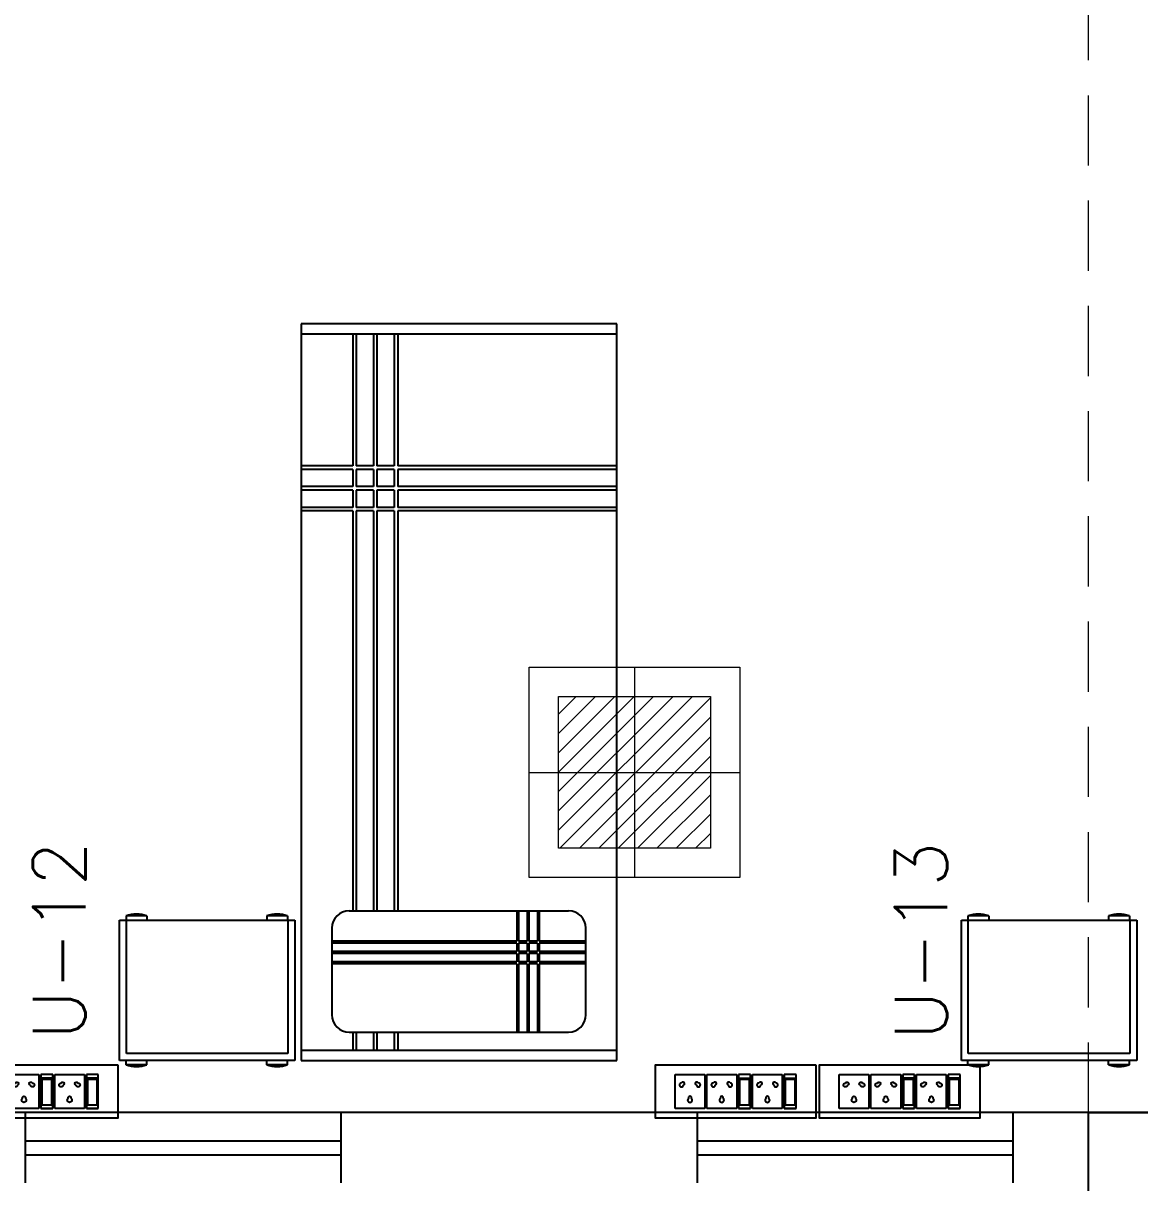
# Model space of a CAD drawing. Extents: x 11369658 to 11598203, y -3946797 to -3787209.
# Drawn here: x 11403741 to 11406924, y -3910676 to -3907370 of the extents above; entities that cross this region are included whole.
import ezdxf

# ---------------------------------------------------------------- set-up
doc = ezdxf.new("R2010")
doc.units = 0
doc.header["$MEASUREMENT"] = 0
doc.linetypes.add('CENTER', pattern=[0])
doc.linetypes.add('HIDDEN', pattern=[0.375, 0.25, -0.125])
doc.layers.get('0').update_dxf_attribs({"linetype": 'CONTINUOUS'})
for name, color, linetype in [('BEAM', 251, 'CONTINUOUS'), ('ELE 36W EMERGENCY LIGHT', 5, 'CONTINUOUS'), ('ELE-8M 6-16A UPS SOCKET', 223, 'CONTINUOUS'), ('ELE-8M RAW POWER SOCKET', 122, 'CONTINUOUS')]:
    doc.layers.add(name, color=color, linetype=linetype)
doc.layers.add('ELE-36W EMERGENCY  LED LIGHT', color=7, linetype='CONTINUOUS', lineweight=18)
doc.layers.add('ELE-POWER SOCKET TEXT', color=7, linetype='CONTINUOUS', lineweight=5)
doc.styles.get("Standard").update_dxf_attribs({"font": 'arial.ttf'})

# ---------------------------------------------------------------- blocks, each defined once
blk = doc.blocks.new('8M UPS SOCKET')
at = {"layer": 'ELE-8M 6-16A UPS SOCKET', "color": 223, "ltscale": 300}
for p, q in [((-268.1, 82.3), (-268.1, 17.7)), ((-211.4, 82.3), (-268.1, 82.3)), ((-211.4, 17.7), (-211.4, 82.3)), ((-207.7, 82.3), (-207.7, 17.7)), ((-151, 82.3), (-207.7, 82.3)), ((-151, 17.7), (-151, 82.3)), ((-147.2, 17.7), (-147.2, 82.3)), ((-147.2, 82.3), (-124.7, 82.3)), ((-124.7, 82.3), (-147.2, 82.3)), ((-145.4, 24.7), (-145.4, 75.3)), ((-145.4, 75.3), (-126.6, 75.3)), ((-126.6, 75.3), (-126.6, 24.7)), ((-124.7, 82.3), (-124.7, 17.7)), ((-124.7, 82.3), (-124.7, 17.7)), ((-64.3, 82.3), (-120.9, 82.3)), ((-120.9, 82.3), (-120.9, 17.7)), ((-64.3, 17.7), (-64.3, 82.3)), ((-60.5, 17.7), (-60.5, 82.3)), ((-60.5, 82.3), (-38, 82.3)), ((-38, 82.3), (-60.5, 82.3)), ((-58.6, 24.7), (-58.6, 75.3)), ((-58.6, 75.3), (-39.9, 75.3)), ((-39.9, 75.3), (-39.9, 24.7)), ((-38, 82.3), (-38, 17.7)), ((-38, 82.3), (-38, 17.7)), ((-126.6, 26.9), (-145.4, 26.9)), ((-126.6, 24.7), (-145.4, 24.7)), ((-39.9, 26.9), (-58.6, 26.9)), ((-39.9, 24.7), (-58.6, 24.7)), ((-268.1, 17.7), (-211.4, 17.7)), ((-207.7, 17.7), (-151, 17.7)), ((-124.7, 17.7), (-147.2, 17.7)), ((-120.9, 17.7), (-64.3, 17.7)), ((-38, 17.7), (-60.5, 17.7))]:
    blk.add_line(p, q, dxfattribs=at)
blk.add_lwpolyline([(0, 0), (-306.1, 0), (-306.1, 100), (0, 100)], close=True, dxfattribs=at)
for centre, radius, start, end in [((-239.8, 66), 4.41, 307.1584, 232.8416), ((-179.3, 66), 4.41, 307.1584, 232.8416), ((-92.6, 66), 4.41, 307.1584, 232.8416), ((-239.8, 61.6), 2.81, 161.4031, 18.5969), ((-179.3, 61.6), 2.81, 161.4031, 18.5969), ((-92.6, 61.6), 2.81, 161.4031, 18.5969), ((-255.9, 37.4), 3.8, 5.2689, 272.51), ((-252.9, 34.8), 3.07, 202.6838, 75.0951), ((-226.6, 34.8), 3.07, 104.9049, 337.3162), ((-223.6, 37.4), 3.8, 267.49, 174.7311), ((-195.5, 37.4), 3.8, 5.2689, 272.51), ((-192.5, 34.8), 3.07, 202.6838, 75.0951), ((-166.2, 34.8), 3.07, 104.9049, 337.3162), ((-163.2, 37.4), 3.8, 267.49, 174.7311), ((-108.8, 37.4), 3.8, 5.2689, 272.51), ((-105.8, 34.8), 3.07, 202.6838, 75.0951), ((-79.5, 34.8), 3.07, 104.9049, 337.3162), ((-76.5, 37.4), 3.8, 267.49, 174.7311)]:
    blk.add_arc(centre, radius, start, end, dxfattribs=at)
blk = doc.blocks.new('8m raw')
at = {"layer": 'ELE-8M 6-16A UPS SOCKET', "color": 123, "ltscale": 300}
for p, q in [((57.4, 123.5), (142.4, 123.5)), ((57.4, 26.5), (57.4, 123.5)), ((142.4, 123.5), (142.4, 26.5)), ((148.1, 123.5), (233.1, 123.5)), ((148.1, 26.5), (148.1, 123.5)), ((233.1, 123.5), (233.1, 26.5)), ((272.5, 123.5), (238.7, 123.5)), ((238.7, 123.5), (238.7, 26.5)), ((269.7, 112.9), (241.5, 112.9)), ((241.5, 112.9), (241.5, 37)), ((269.7, 109.6), (241.5, 109.6)), ((269.7, 37), (269.7, 112.9)), ((272.5, 26.5), (272.5, 123.5)), ((272.5, 26.5), (272.5, 123.5)), ((278.2, 26.5), (278.2, 123.5)), ((278.2, 123.5), (363.2, 123.5)), ((363.2, 123.5), (363.2, 26.5)), ((402.6, 123.5), (368.8, 123.5)), ((368.8, 123.5), (368.8, 26.5)), ((399.8, 112.9), (371.6, 112.9)), ((371.6, 112.9), (371.6, 37)), ((399.8, 109.6), (371.6, 109.6)), ((399.8, 37), (399.8, 112.9)), ((402.6, 26.5), (402.6, 123.5)), ((402.6, 26.5), (402.6, 123.5)), ((241.5, 37), (269.7, 37)), ((371.6, 37), (399.8, 37)), ((142.4, 26.5), (57.4, 26.5)), ((233.1, 26.5), (148.1, 26.5)), ((272.5, 26.5), (238.7, 26.5)), ((238.7, 26.5), (272.5, 26.5)), ((363.2, 26.5), (278.2, 26.5)), ((402.6, 26.5), (368.8, 26.5)), ((368.8, 26.5), (402.6, 26.5))]:
    blk.add_line(p, q, dxfattribs=at)
blk.add_lwpolyline([(459.6, 150), (0.4, 150), (0.4, 0), (459.6, 0)], close=True, dxfattribs=at)
for centre, radius, start, end in [((75.7, 93.9), 5.7, 87.49, 354.7311), ((80.2, 97.9), 4.6, 284.9049, 157.3162), ((119.6, 97.9), 4.6, 22.6838, 255.0951), ((124.1, 93.9), 5.7, 185.2689, 92.51), ((166.3, 93.9), 5.7, 87.49, 354.7311), ((170.8, 97.9), 4.6, 284.9049, 157.3162), ((210.3, 97.9), 4.6, 22.6838, 255.0951), ((214.8, 93.9), 5.7, 185.2689, 92.51), ((296.4, 93.9), 5.7, 87.49, 354.7311), ((300.9, 97.9), 4.6, 284.9049, 157.3162), ((340.4, 97.9), 4.6, 22.6838, 255.0951), ((344.9, 93.9), 5.7, 185.2689, 92.51), ((99.9, 51), 6.62, 127.1584, 52.8416), ((99.9, 57.7), 4.22, 341.4031, 198.5969), ((190.6, 51), 6.62, 127.1584, 52.8416), ((190.6, 57.7), 4.22, 341.4031, 198.5969), ((320.7, 51), 6.62, 127.1584, 52.8416), ((320.7, 57.7), 4.22, 341.4031, 198.5969)]:
    blk.add_arc(centre, radius, start, end, dxfattribs=at)
blk = doc.blocks.new('ELE.EMERGENCY 40W LED LIGHT')
at = {"layer": 'ELE-36W EMERGENCY  LED LIGHT'}
h = blk.add_hatch(dxfattribs=at)
h.set_pattern_fill('ANSI31', color=5, scale=300, style=0)
h.paths.add_polyline_path([(-207.7, -207.7), (-207.7, 207.7), (207.7, 207.7), (207.7, -207.7)])
for p, q in [((0, 288), (0, -288)), ((-288, 0), (288, 0))]:
    blk.add_line(p, q, dxfattribs=at)
for points in [[(-288, -288), (-288, 288), (288, 288), (288, -288)], [(-207.7, -207.7), (-207.7, 207.7), (207.7, 207.7), (207.7, -207.7)]]:
    blk.add_lwpolyline(points, close=True, dxfattribs=at)

msp = doc.modelspace()

# ---------------------------------------------------------------- linework, layer by layer
at = {"color": 8, "lineweight": 25}
for p, q in [((11404532.7, -3908227.7), (11404532.7, -3910327.7)), ((11405432.7, -3908227.7), (11404532.7, -3908227.7)), ((11405432.7, -3910327.7), (11405432.7, -3908227.7)), ((11405432.7, -3908257.3), (11404532.7, -3908257.3)), ((11404015.2, -3909927.7), (11404515.2, -3909927.7)), ((11404015.2, -3910327.7), (11404015.2, -3909927.7)), ((11404034.1, -3909915.6), (11404034.1, -3909927.7)), ((11404093.2, -3909915.6), (11404034.1, -3909915.6)), ((11404034.9, -3910308), (11404034.9, -3909927.7)), ((11404093.2, -3909915.6), (11404093.2, -3909927.7)), ((11404435.1, -3909915.6), (11404435.1, -3909927.7)), ((11404494.2, -3909915.6), (11404435.1, -3909915.6)), ((11404494.2, -3909915.6), (11404494.2, -3909927.7)), ((11404495.5, -3909927.7), (11404495.5, -3910308)), ((11404515.2, -3909927.7), (11404515.2, -3910327.7)), ((11404670.1, -3909900.9), (11405295.4, -3909900.9)), ((11406415.2, -3909927.7), (11406915.2, -3909927.7)), ((11406415.2, -3910327.7), (11406415.2, -3909927.7)), ((11406434.1, -3909915.6), (11406434.1, -3909927.7)), ((11406493.2, -3909915.6), (11406434.1, -3909915.6)), ((11406434.9, -3910308), (11406434.9, -3909927.7)), ((11406493.2, -3909915.6), (11406493.2, -3909927.7)), ((11406835.1, -3909915.6), (11406835.1, -3909927.7)), ((11406894.2, -3909915.6), (11406835.1, -3909915.6)), ((11406894.2, -3909915.6), (11406894.2, -3909927.7)), ((11406895.5, -3909927.7), (11406895.5, -3910308)), ((11406915.2, -3909927.7), (11406915.2, -3910327.7)), ((11404620.9, -3909950.1), (11404620.9, -3910197.5)), ((11405344.6, -3910197.5), (11405344.6, -3909950.1)), ((11404670.1, -3910246.7), (11405295.4, -3910246.7)), ((11404515.2, -3910327.7), (11404015.2, -3910327.7)), ((11404034.1, -3910339.9), (11404034.1, -3910327.7)), ((11404495.5, -3910308), (11404034.9, -3910308)), ((11404093.2, -3910339.9), (11404093.2, -3910327.7)), ((11404435.1, -3910339.9), (11404435.1, -3910327.7)), ((11404494.2, -3910339.9), (11404494.2, -3910327.7)), ((11404532.7, -3910298.2), (11405432.7, -3910298.2)), ((11404532.7, -3910327.7), (11405432.7, -3910327.7)), ((11406915.2, -3910327.7), (11406415.2, -3910327.7)), ((11406434.1, -3910339.9), (11406434.1, -3910327.7)), ((11406895.5, -3910308), (11406434.9, -3910308)), ((11406493.2, -3910339.9), (11406493.2, -3910327.7)), ((11406835.1, -3910339.9), (11406835.1, -3910327.7)), ((11406894.2, -3910339.9), (11406894.2, -3910327.7)), ((11404093.2, -3910339.9), (11404034.1, -3910339.9)), ((11404494.2, -3910339.9), (11404435.1, -3910339.9)), ((11406493.2, -3910339.9), (11406434.1, -3910339.9)), ((11406894.2, -3910339.9), (11406835.1, -3910339.9)), ((11406777.5, -3911376.3), (11406777.5, -3910476.3)), ((11406777.5, -3910476.3), (11407077.5, -3910476.3))]:
    msp.add_line(p, q, dxfattribs=at)
at = {"color": 8, "lineweight": 25, "ltscale": 0.75}
for p, q in [((11404680.4, -3908257.3), (11404680.4, -3908632.6)), ((11404690.2, -3908257.3), (11404690.2, -3908632.6)), ((11404739.4, -3908257.3), (11404739.4, -3908632.6)), ((11404749.3, -3908257.3), (11404749.3, -3908632.6)), ((11404798.5, -3908257.3), (11404798.5, -3908632.6)), ((11404808.3, -3908257.3), (11404808.3, -3908632.6)), ((11404680.4, -3908632.6), (11404532.7, -3908632.6)), ((11404739.4, -3908632.6), (11404690.2, -3908632.6)), ((11404798.5, -3908632.6), (11404749.3, -3908632.6)), ((11405432.7, -3908632.6), (11404808.3, -3908632.6)), ((11404680.4, -3908642.5), (11404532.7, -3908642.5)), ((11404680.4, -3908642.5), (11404680.4, -3908691.7)), ((11404690.2, -3908642.5), (11404690.2, -3908691.7)), ((11404739.4, -3908642.5), (11404690.2, -3908642.5)), ((11404739.4, -3908642.5), (11404739.4, -3908691.7)), ((11404749.3, -3908642.5), (11404749.3, -3908691.7)), ((11404798.5, -3908642.5), (11404749.3, -3908642.5)), ((11404798.5, -3908642.5), (11404798.5, -3908691.7)), ((11404808.3, -3908642.5), (11404808.3, -3908691.7)), ((11405432.7, -3908642.5), (11404808.3, -3908642.5)), ((11404680.4, -3908691.7), (11404532.7, -3908691.7)), ((11404680.4, -3908701.5), (11404532.7, -3908701.5)), ((11404680.4, -3908701.5), (11404680.4, -3908750.7)), ((11404739.4, -3908691.7), (11404690.2, -3908691.7)), ((11404690.2, -3908701.5), (11404690.2, -3908750.7)), ((11404739.4, -3908701.5), (11404690.2, -3908701.5)), ((11404739.4, -3908701.5), (11404739.4, -3908750.7)), ((11404798.5, -3908691.7), (11404749.3, -3908691.7)), ((11404749.3, -3908701.5), (11404749.3, -3908750.7)), ((11404798.5, -3908701.5), (11404749.3, -3908701.5)), ((11404798.5, -3908701.5), (11404798.5, -3908750.7)), ((11405432.7, -3908691.7), (11404808.3, -3908691.7)), ((11404808.3, -3908701.5), (11404808.3, -3908750.7)), ((11405432.7, -3908701.5), (11404808.3, -3908701.5)), ((11404680.4, -3908750.7), (11404532.7, -3908750.7)), ((11404680.4, -3908760.6), (11404532.7, -3908760.6)), ((11404680.4, -3908760.6), (11404680.4, -3909900.9)), ((11404739.4, -3908750.7), (11404690.2, -3908750.7)), ((11404690.2, -3908760.6), (11404690.2, -3909900.9)), ((11404739.4, -3908760.6), (11404690.2, -3908760.6)), ((11404739.4, -3908760.6), (11404739.4, -3909900.9)), ((11404798.5, -3908750.7), (11404749.3, -3908750.7)), ((11404798.5, -3908760.6), (11404749.3, -3908760.6)), ((11404749.3, -3908760.6), (11404749.3, -3909900.9)), ((11404798.5, -3908760.6), (11404798.5, -3909900.9)), ((11405432.7, -3908750.7), (11404808.3, -3908750.7)), ((11404808.3, -3908760.6), (11404808.3, -3909900.9)), ((11405432.7, -3908760.6), (11404808.3, -3908760.6)), ((11405147.9, -3909900.9), (11405147.9, -3909987.7)), ((11405152.8, -3909900.9), (11405152.8, -3909987.7)), ((11405177.4, -3909900.9), (11405177.4, -3909987.7)), ((11405182.3, -3909900.9), (11405182.3, -3909987.7)), ((11405206.9, -3909900.9), (11405206.9, -3909987.7)), ((11405211.8, -3909900.9), (11405211.8, -3909987.7)), ((11405147.9, -3909987.7), (11404620.9, -3909987.7)), ((11405147.9, -3909992.7), (11404620.9, -3909992.7)), ((11405147.9, -3909992.7), (11405147.9, -3910017.3)), ((11405177.4, -3909987.7), (11405152.8, -3909987.7)), ((11405177.4, -3909992.7), (11405152.8, -3909992.7)), ((11405152.8, -3909992.7), (11405152.8, -3910017.3)), ((11405177.4, -3909992.7), (11405177.4, -3910017.3)), ((11405206.9, -3909987.7), (11405182.3, -3909987.7)), ((11405206.9, -3909992.7), (11405182.3, -3909992.7)), ((11405182.3, -3909992.7), (11405182.3, -3910017.3)), ((11405206.9, -3909992.7), (11405206.9, -3910017.3)), ((11405344.6, -3909987.7), (11405211.8, -3909987.7)), ((11405211.8, -3909992.7), (11405211.8, -3910017.3)), ((11405344.6, -3909992.7), (11405211.8, -3909992.7)), ((11405147.9, -3910017.3), (11404620.9, -3910017.3)), ((11405147.9, -3910022.2), (11404620.9, -3910022.2)), ((11405147.9, -3910022.2), (11405147.9, -3910046.8)), ((11405177.4, -3910017.3), (11405152.8, -3910017.3)), ((11405177.4, -3910022.2), (11405152.8, -3910022.2)), ((11405152.8, -3910022.2), (11405152.8, -3910046.8)), ((11405177.4, -3910022.2), (11405177.4, -3910046.8)), ((11405206.9, -3910017.3), (11405182.3, -3910017.3)), ((11405206.9, -3910022.2), (11405182.3, -3910022.2)), ((11405182.3, -3910022.2), (11405182.3, -3910046.8)), ((11405206.9, -3910022.2), (11405206.9, -3910046.8)), ((11405344.6, -3910017.3), (11405211.8, -3910017.3)), ((11405211.8, -3910022.2), (11405211.8, -3910046.8)), ((11405344.6, -3910022.2), (11405211.8, -3910022.2)), ((11405147.9, -3910046.8), (11404620.9, -3910046.8)), ((11405147.9, -3910051.7), (11404620.9, -3910051.7)), ((11405147.9, -3910051.7), (11405147.9, -3910246.7)), ((11405177.4, -3910046.8), (11405152.8, -3910046.8)), ((11405152.8, -3910051.7), (11405152.8, -3910246.7)), ((11405177.4, -3910051.7), (11405152.8, -3910051.7)), ((11405177.4, -3910051.7), (11405177.4, -3910246.7)), ((11405206.9, -3910046.8), (11405182.3, -3910046.8)), ((11405182.3, -3910051.7), (11405182.3, -3910246.7)), ((11405206.9, -3910051.7), (11405182.3, -3910051.7)), ((11405206.9, -3910051.7), (11405206.9, -3910246.7)), ((11405344.6, -3910046.8), (11405211.8, -3910046.8)), ((11405211.8, -3910051.7), (11405211.8, -3910246.7)), ((11405344.6, -3910051.7), (11405211.8, -3910051.7)), ((11404680.4, -3910246.7), (11404680.4, -3910298.2)), ((11404690.2, -3910246.7), (11404690.2, -3910298.2)), ((11404739.4, -3910246.7), (11404739.4, -3910298.2)), ((11404749.3, -3910246.7), (11404749.3, -3910298.2)), ((11404798.5, -3910246.7), (11404798.5, -3910298.2)), ((11404808.3, -3910246.7), (11404808.3, -3910298.2))]:
    msp.add_line(p, q, dxfattribs=at)
at = {"color": 8, "lineweight": 25, "ltscale": 500}
for p, q in [((11410377.5, -3910476.3), (11396277.5, -3910476.3)), ((11403746.5, -3910476.3), (11403746.5, -3910676.3)), ((11404646.5, -3910476.3), (11404646.5, -3910676.3)), ((11406777.5, -3910476.3), (11405127.5, -3910476.3)), ((11405662, -3910476.3), (11405662, -3910676.3)), ((11406562, -3910476.3), (11406562, -3910676.3))]:
    msp.add_line(p, q, dxfattribs=at)
at = {"color": 8, "lineweight": 25, "ltscale": 2}
for p, q in [((11403746.5, -3910556.3), (11404646.5, -3910556.3)), ((11405662, -3910556.3), (11406562, -3910556.3)), ((11403746.5, -3910596.3), (11404646.5, -3910596.3)), ((11405662, -3910596.3), (11406562, -3910596.3))]:
    msp.add_line(p, q, dxfattribs=at)
at = {"color": 8}
for centre, radius, start, end in [((11404063.6, -3910001.7), 91.1, 71.0754, 108.9247), ((11404464.6, -3910001.7), 91.1, 71.0754, 108.9247), ((11404670.1, -3909950.1), 49.2, 90, 180), ((11405295.4, -3909950.1), 49.2, 0, 90), ((11406463.6, -3910001.7), 91.1, 71.0754, 108.9247), ((11406864.6, -3910001.7), 91.1, 71.0754, 108.9247), ((11404670.1, -3910197.5), 49.2, 180, 270), ((11405295.4, -3910197.5), 49.2, 270, 0), ((11404063.6, -3910253.7), 91.1, 251.0754, 288.9247), ((11404464.6, -3910253.7), 91.1, 251.0754, 288.9247), ((11406463.6, -3910253.7), 91.1, 251.0754, 288.9247), ((11406864.6, -3910253.7), 91.1, 251.0754, 288.9247)]:
    msp.add_arc(centre, radius, start, end, dxfattribs=at)
at = {"layer": 'BEAM', "color": 8, "linetype": 'HIDDEN', "lineweight": 18, "ltscale": 800}
msp.add_line((11406777.5, -3910476.3), (11406777.5, -3904626.4), dxfattribs=at)

# ---------------------------------------------------------------- block references
at = {"layer": 'ELE 36W EMERGENCY LIGHT', "xscale": 1.041666666677768, "yscale": 1.041666666677768, "zscale": 1.041666666677768}
msp.add_blockref('ELE.EMERGENCY 40W LED LIGHT', (11405483.4, -3909506.4), dxfattribs=at)
at = {"layer": 'ELE-8M 6-16A UPS SOCKET', "linetype": 'ByBlock', "xscale": -1.5, "yscale": 1.5, "zscale": 1.5, "rotation": 180}
for p in [(11404011.8, -3910341.4), (11406468.8, -3910341.4)]:
    msp.add_blockref('8M UPS SOCKET', p, dxfattribs=at)
at = {"layer": 'ELE-8M RAW POWER SOCKET', "color": 0, "linetype": 'CENTER', "ltscale": 500}
msp.add_blockref('8m raw', (11405541.6, -3910491.4), dxfattribs=at)

# ---------------------------------------------------------------- texts
at = {"layer": 'ELE-POWER SOCKET TEXT', "color": 0, "linetype": 'CENTER', "ltscale": 500, "char_height": 150, "width": 3324.973, "attachment_point": 1, "rotation": 90}
for s, insert in [('{\\Fromans|c0;U-12}', (11403768.2, -3910268.4)), ('{\\Fromans|c0;U-13}', (11406225.2, -3910269.8))]:
    msp.add_mtext(s, dxfattribs=dict(at, insert=insert))

doc.saveas('drawing.dxf')
